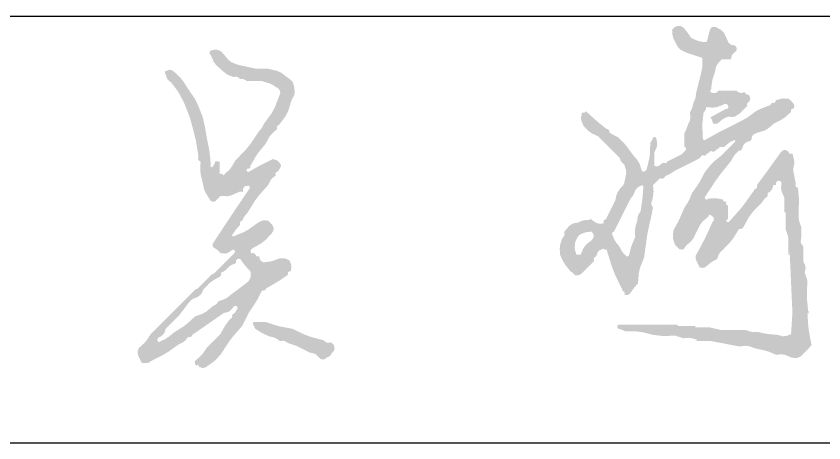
# Model space of a CAD drawing. Extents: x 5205853 to 5320510, y -422737 to -363337.
# Drawn here: x 5303351 to 5304582, y -418137 to -417487 of the extents above; entities that cross this region are included whole.
import ezdxf

# ---------------------------------------------------------------- set-up
doc = ezdxf.new("R2010")
doc.units = 0
doc.header["$LTSCALE"] = 1000
doc.header["$MEASUREMENT"] = 0
doc.layers.get('0').update_dxf_attribs({"linetype": 'CONTINUOUS'})

msp = doc.modelspace()

# ---------------------------------------------------------------- hatches: boundary and pattern name
h = msp.add_hatch(color=256)
h.dxf.hatch_style = 1
h.paths.add_polyline_path([(5303740.8, -417734.7), (5303746.6, -417730), (5303746.1, -417727.3), (5303747.2, -417725.1), (5303749.7, -417723.8), (5303752.3, -417720.4), (5303753.4, -417718.4), (5303754.9, -417714.4), (5303751.4, -417709.3), (5303748.4, -417707), (5303742.4, -417705), (5303727.2, -417712.5), (5303719.7, -417716.4), (5303704.9, -417724.8), (5303702.9, -417723.9), (5303702, -417721.7), (5303702.8, -417719.6), (5303705.5, -417719.9), (5303707.8, -417718.1), (5303708, -417715.4), (5303716, -417701.3), (5303720.6, -417694.5), (5303731, -417682.1), (5303736.5, -417671.9), (5303740.2, -417667.1), (5303748.7, -417659.2), (5303748.2, -417656.4), (5303749.3, -417654.2), (5303751.8, -417652.9), (5303761.7, -417639.4), (5303765.7, -417631.5), (5303770.6, -417615.4), (5303774.7, -417608), (5303775.6, -417603), (5303774.7, -417594.6), (5303773, -417588.8), (5303771.1, -417585.9), (5303766.4, -417582.1), (5303755.4, -417573.8), (5303748.6, -417570.6), (5303735.1, -417567.5), (5303728.1, -417567.5), (5303724.5, -417567.5), (5303717.4, -417567.5), (5303705.7, -417565.1), (5303699.9, -417563.8), (5303688.3, -417561.2), (5303679.2, -417557.5), (5303674.8, -417554.2), (5303668.5, -417546.7), (5303666, -417544.2), (5303664.7, -417542.9), (5303662.2, -417540.4), (5303657.2, -417538.4), (5303654, -417538.1), (5303648.7, -417539.4), (5303646.1, -417540.8), (5303645.6, -417544.5), (5303647.6, -417546.7), (5303652.2, -417557), (5303655.9, -417562), (5303664.3, -417569.6), (5303670.6, -417574.9), (5303674.3, -417577), (5303682, -417580), (5303686.3, -417579.4), (5303689.1, -417580.3), (5303692.4, -417583.1), (5303696.8, -417583.2), (5303699.2, -417583.9), (5303702.8, -417586.3), (5303712, -417586.3), (5303716.6, -417586.3), (5303725.8, -417586.3), (5303736.3, -417589.4), (5303741.5, -417591.8), (5303750.8, -417597.7), (5303753.2, -417601.6), (5303753.5, -417604.9), (5303751.8, -417609.2), (5303744.9, -417626.9), (5303740.2, -417635.5), (5303728.9, -417650.9), (5303726.2, -417656.2), (5303724.5, -417658.8), (5303720.6, -417663.4), (5303708, -417682.1), (5303700.8, -417690.9), (5303685.1, -417707.1), (5303679.1, -417717.3), (5303675.2, -417722.1), (5303666.4, -417730), (5303665.4, -417728), (5303663.3, -417727.1), (5303661.2, -417728), (5303661.2, -417720.5), (5303661.2, -417716.7), (5303661.2, -417709.2), (5303658.7, -417708.7), (5303657.4, -417708.5), (5303654.9, -417708.2), (5303653.3, -417712.1), (5303652.2, -417714.1), (5303649.7, -417717.5), (5303647.9, -417717.1), (5303646.8, -417715.1), (5303647.6, -417713.4), (5303646.8, -417705), (5303646.4, -417700.9), (5303645.5, -417692.5), (5303643.9, -417684.2), (5303643, -417680), (5303641.4, -417671.7), (5303639.3, -417659.1), (5303638, -417652.8), (5303635.1, -417640.4), (5303627.8, -417622.1), (5303623.2, -417613.1), (5303612.2, -417596.7), (5303605.1, -417585.8), (5303600.8, -417580.6), (5303591.4, -417571.7), (5303587.4, -417569.3), (5303584.2, -417569), (5303579.9, -417570.6), (5303578, -417571.6), (5303577.5, -417574.2), (5303578.9, -417575.8), (5303580.5, -417581.6), (5303582.5, -417584.6), (5303587.2, -417588.3), (5303596.2, -417600.1), (5303600.2, -417606.4), (5303607, -417619.6), (5303613.8, -417636.7), (5303616.8, -417645.5), (5303621.6, -417663.4), (5303622.8, -417668.4), (5303623.4, -417670.9), (5303624.7, -417675.9), (5303626.4, -417685.9), (5303627.2, -417690.9), (5303628.9, -417700.9), (5303628, -417704.3), (5303629.1, -417707.1), (5303632, -417709.2), (5303631.6, -417721.8), (5303632.2, -417728.2), (5303635.1, -417740.5), (5303637.4, -417751), (5303639.6, -417756.4), (5303645.5, -417765.5), (5303647.3, -417768.7), (5303650.2, -417770.1), (5303653.9, -417769.6), (5303657.2, -417766.3), (5303658.9, -417764.6), (5303662.2, -417761.3), (5303672.8, -417761.6), (5303678.6, -417760.5), (5303688.3, -417756.1), (5303691.4, -417754.9), (5303693.2, -417754.7), (5303696.6, -417755), (5303696.5, -417750), (5303699.9, -417746.2), (5303704.9, -417745.7), (5303706.8, -417746.6), (5303707.3, -417749.3), (5303706, -417750.9), (5303684.1, -417783.2), (5303673.2, -417799.5), (5303651.8, -417832.1), (5303650.1, -417835.7), (5303651.4, -417839.7), (5303654.9, -417841.5), (5303658.4, -417844.2), (5303660.1, -417845.7), (5303663.2, -417848.8), (5303670.2, -417848.9), (5303674.2, -417847.6), (5303679.9, -417843.6), (5303681.5, -417843), (5303682.9, -417843.4), (5303684.1, -417844.6), (5303684.5, -417846.3), (5303684.2, -417847.5), (5303683, -417848.8), (5303671, -417860.9), (5303664.9, -417866.9), (5303652.8, -417879), (5303651.2, -417879.9), (5303650.3, -417880.3), (5303648.7, -417881.1), (5303640.3, -417889.4), (5303636.2, -417893.6), (5303627.8, -417902), (5303626.2, -417902.8), (5303625.3, -417903.2), (5303623.7, -417904), (5303596.6, -417931.1), (5303583, -417944.7), (5303555.9, -417971.8), (5303550, -417981), (5303546.3, -417985.3), (5303538.2, -417992.6), (5303536.2, -417997.2), (5303536, -418000.2), (5303537.2, -418005.1), (5303539.3, -418009.2), (5303540.3, -418011.3), (5303542.4, -418015.5), (5303549.2, -418016), (5303553.2, -418015), (5303559.1, -418011.4), (5303575.6, -418003), (5303583.6, -417998.1), (5303598.6, -417987.4), (5303605.3, -417984.1), (5303608.5, -417981.6), (5303613.2, -417975.9), (5303616, -417976.4), (5303618.2, -417975.3), (5303619.5, -417972.8), (5303638.7, -417959.5), (5303648.3, -417952.8), (5303667.4, -417939.5), (5303673.4, -417938.2), (5303676.6, -417936.5), (5303681, -417932.2), (5303681.9, -417929.9), (5303683.8, -417928.8), (5303686.2, -417929), (5303688.1, -417930), (5303688.6, -417932.6), (5303687.2, -417934.2), (5303685.1, -417938.1), (5303683.5, -417939.9), (5303679.9, -417942.6), (5303680.4, -417945.3), (5303679.3, -417947.6), (5303676.8, -417948.8), (5303670.3, -417957.6), (5303667.4, -417962.2), (5303662.2, -417971.8), (5303653.9, -417980.1), (5303649.7, -417984.3), (5303641.4, -417992.6), (5303635.4, -418001.4), (5303631.7, -418005.5), (5303623.7, -418012.4), (5303623.2, -418015.4), (5303623.7, -418017.4), (5303625.7, -418019.7), (5303627.3, -418018.7), (5303629.7, -418019.9), (5303629.9, -418021.8), (5303635.2, -418023.3), (5303638.9, -418022.7), (5303643.5, -418019.7), (5303652.1, -418013.5), (5303656.1, -418009.9), (5303663.2, -418002), (5303674.9, -417984), (5303681.4, -417975.3), (5303695.5, -417959.3), (5303699.7, -417950.9), (5303701.8, -417946.8), (5303706, -417938.4), (5303714.7, -417925.6), (5303718.7, -417918.9), (5303725.8, -417905.1), (5303728.5, -417905.6), (5303730.7, -417904.4), (5303732, -417902), (5303745.7, -417894.2), (5303752.4, -417890.1), (5303765.4, -417881.1), (5303765, -417878.5), (5303766.9, -417876.2), (5303769.5, -417875.9), (5303770.6, -417869.3), (5303770.1, -417865.4), (5303767.4, -417859.2), (5303762, -417856.8), (5303758.8, -417856.1), (5303752.9, -417856.1), (5303743.2, -417859.8), (5303738.1, -417861.1), (5303727.8, -417862.4), (5303724, -417860.1), (5303722.2, -417857.4), (5303721.6, -417853), (5303718.8, -417853.5), (5303716.6, -417852.3), (5303715.3, -417849.9), (5303713.3, -417848.4), (5303711.5, -417848.1), (5303709.1, -417848.8), (5303708.2, -417845.4), (5303709.3, -417842.5), (5303712.2, -417840.5), (5303724.6, -417833.3), (5303730.4, -417828.8), (5303740.3, -417818.6), (5303743.1, -417813.9), (5303743.4, -417810.1), (5303741.4, -417805.1), (5303738.9, -417802.6), (5303737.6, -417801.3), (5303735.1, -417798.8), (5303728.8, -417798.3), (5303725.2, -417799.1), (5303719.5, -417801.9), (5303705.6, -417812), (5303697.9, -417816.3), (5303682, -417822.8), (5303680.7, -417822.4), (5303680.1, -417820.7), (5303681, -417819.6), (5303685.2, -417813.5), (5303687.5, -417810.6), (5303692.4, -417805.1), (5303691.9, -417802.3), (5303693.1, -417800.1), (5303695.5, -417798.8), (5303698.3, -417793.4), (5303700, -417790.9), (5303703.9, -417786.3), (5303714.9, -417768.6), (5303721.2, -417760.1), (5303735.1, -417744.6), (5303738.3, -417737.9)])
h.paths.add_polyline_path([(5303689.8, -417856.9), (5303692.4, -417857.1), (5303698.1, -417865.1), (5303701.3, -417868.9), (5303708, -417875.9), (5303708.7, -417882.2), (5303708, -417885.9), (5303704.9, -417891.5), (5303695, -417899.1), (5303690, -417902.9), (5303679.9, -417910.3), (5303672.5, -417916.2), (5303668.1, -417918.6), (5303659.1, -417921.7), (5303656.6, -417925.4), (5303654.7, -417927.1), (5303650.7, -417929), (5303641.2, -417937.1), (5303635.4, -417940.5), (5303623.7, -417944.7), (5303612.1, -417955.4), (5303605.7, -417960.2), (5303592.4, -417968.6), (5303583.2, -417976), (5303578.1, -417979.2), (5303567.4, -417984.3), (5303567.5, -417983.3), (5303567.2, -417982.6), (5303566.4, -417982.2), (5303566.3, -417979.2), (5303567.7, -417977.1), (5303570.5, -417975.9), (5303575.2, -417972.2), (5303577.2, -417969.2), (5303578.9, -417963.4), (5303587.2, -417955.1), (5303591.4, -417950.9), (5303599.7, -417942.6), (5303605.2, -417935.5), (5303607.9, -417932), (5303613.2, -417924.9), (5303617.6, -417919.9), (5303620.6, -417917.9), (5303626.8, -417915.5), (5303631.6, -417912.1), (5303633.8, -417909.5), (5303636.2, -417904), (5303644.9, -417894.7), (5303650.1, -417890.6), (5303661.2, -417884.2), (5303663, -417882.3), (5303663.5, -417880.6), (5303663.2, -417878), (5303665.8, -417876.9), (5303667.1, -417876.3), (5303669.5, -417874.9), (5303675.2, -417869.1), (5303678.7, -417866.6), (5303686.2, -417863.4), (5303686.2, -417861.7), (5303686.2, -417860.9), (5303686.2, -417859.2), (5303688.1, -417857.4)], flags=16)
h.paths.add_polyline_path([(5303790.1, -417972.2), (5303771.6, -417963.4), (5303755.1, -417960.5), (5303746.9, -417958.3), (5303731, -417953), (5303723.9, -417953), (5303720.3, -417953), (5303713.3, -417953), (5303712, -417954.2), (5303711.6, -417955.6), (5303712.2, -417957.2), (5303713.6, -417959.6), (5303714.2, -417960.9), (5303715.3, -417963.4), (5303723.3, -417968.6), (5303727.5, -417971), (5303736.2, -417974.9), (5303743.3, -417976.5), (5303746.9, -417978), (5303752.9, -417982.2), (5303758, -417981.8), (5303761, -417982.6), (5303765.4, -417985.3), (5303770.4, -417987), (5303772.9, -417987.8), (5303777.9, -417989.5), (5303786.2, -417993.6), (5303790.4, -417995.7), (5303798.7, -417999.9), (5303804.7, -418001), (5303808, -418002.8), (5303812.2, -418007.2), (5303813.1, -418008), (5303813.5, -418008.4), (5303814.3, -418009.3), (5303818.4, -418010.4), (5303821.4, -418009.8), (5303824.7, -418007.2), (5303828.2, -418005.6), (5303829.9, -418004.1), (5303832, -418000.9), (5303835.4, -417997), (5303836.3, -417993.5), (5303835.2, -417988.4), (5303833.5, -417986.8), (5303832.7, -417985.9), (5303831, -417984.3), (5303826.3, -417985), (5303823.2, -417984.2), (5303819.5, -417981.1), (5303799.8, -417975.8)])
h.paths.add_polyline_path([(5304559.8, -417969.4), (5304558.5, -417959.8), (5304557.2, -417940.5), (5304558.8, -417939.9), (5304559.4, -417937.6), (5304558.2, -417936.3), (5304556.5, -417918.1), (5304556.3, -417908.8), (5304557.2, -417890.5), (5304555.5, -417885.5), (5304554.7, -417883), (5304553, -417878), (5304554.4, -417871.4), (5304553.9, -417867.4), (5304550.9, -417861.3), (5304550.9, -417852.1), (5304550.9, -417847.6), (5304550.9, -417838.4), (5304549.3, -417835.9), (5304548.4, -417834.6), (5304546.8, -417832.1), (5304547.9, -417823), (5304548.1, -417818.4), (5304547.8, -417809.2), (5304544.6, -417799.6), (5304543.7, -417794.4), (5304543.7, -417784.2), (5304544.3, -417770.1), (5304544.1, -417762.9), (5304542.6, -417748.8), (5304540, -417747.8), (5304538.7, -417745.2), (5304539.5, -417742.5), (5304537.8, -417734.2), (5304537, -417730), (5304535.3, -417721.7), (5304537.2, -417711.9), (5304536.9, -417706.4), (5304534.3, -417696.7), (5304531.5, -417697.2), (5304529.3, -417696.1), (5304528, -417693.6), (5304524.1, -417691.2), (5304520.1, -417691.6), (5304516.6, -417694.6), (5304502.2, -417714.7), (5304494.9, -417724.8), (5304480.1, -417744.6), (5304480.6, -417747.4), (5304479.5, -417749.6), (5304477, -417750.9), (5304462.3, -417771.8), (5304454.4, -417781.8), (5304437.4, -417800.9), (5304436.1, -417800.9), (5304435.5, -417800.9), (5304434.3, -417800.9), (5304433.3, -417799.3), (5304434.5, -417796.9), (5304436.3, -417796.7), (5304436.3, -417788.4), (5304436.3, -417784.2), (5304436.3, -417775.9), (5304433.9, -417775), (5304432.8, -417771.8), (5304434.3, -417769.6), (5304431.5, -417770.1), (5304429.3, -417769), (5304428, -417766.5), (5304419, -417764.9), (5304414.2, -417764.6), (5304405.1, -417765.5), (5304405, -417766.4), (5304403.8, -417767), (5304403, -417766.5), (5304401.1, -417765.5), (5304400.6, -417762.9), (5304402, -417761.3), (5304416.4, -417739.3), (5304424.1, -417728.7), (5304440.5, -417708.2), (5304444.4, -417701.5), (5304446.8, -417698.3), (5304452, -417692.5), (5304454.2, -417692.4), (5304455.5, -417691.9), (5304457.2, -417690.4), (5304459.2, -417684.5), (5304461.4, -417681.5), (5304466.6, -417677.9), (5304468.8, -417677.8), (5304470, -417677.3), (5304471.8, -417675.9), (5304472.6, -417670.8), (5304474.6, -417668), (5304479.1, -417665.4), (5304490.9, -417662), (5304496.8, -417658.8), (5304506.1, -417650.9), (5304517.4, -417645.2), (5304522.8, -417641.6), (5304532.2, -417633.1), (5304531.9, -417630.5), (5304533.7, -417628.2), (5304536.4, -417627.9), (5304537.3, -417624.2), (5304536.7, -417621.5), (5304534.3, -417618.6), (5304532.2, -417616.5), (5304531.2, -417615.4), (5304529.1, -417613.3), (5304521.1, -417612.7), (5304516.9, -417613.2), (5304509.3, -417615.4), (5304508.4, -417617.1), (5304508, -417617.9), (5304507.2, -417619.6), (5304504.4, -417619.1), (5304502.2, -417620.2), (5304500.9, -417622.7), (5304485.4, -417628.6), (5304477.8, -417632.7), (5304464.5, -417642.5), (5304447.5, -417651.4), (5304438.9, -417655.8), (5304421.8, -417664.4), (5304414.3, -417668.6), (5304410.5, -417670.7), (5304403, -417674.8), (5304401.4, -417676.2), (5304398.7, -417675.7), (5304397.8, -417673.8), (5304397, -417658), (5304397.2, -417649.9), (5304398.8, -417634.2), (5304401.3, -417631.4), (5304402.3, -417629.5), (5304403, -417625.8), (5304413, -417626.7), (5304418.5, -417626), (5304428, -417622.7), (5304430.7, -417620.8), (5304434.2, -417621.2), (5304436.3, -417623.8), (5304436.7, -417626.4), (5304434.8, -417628.7), (5304432.2, -417629), (5304423, -417634), (5304418.4, -417636.5), (5304409.3, -417641.5), (5304411.4, -417645), (5304412.2, -417646.9), (5304413.4, -417650.9), (5304417.7, -417651.4), (5304420.6, -417650.6), (5304423.8, -417647.7), (5304428.3, -417644.1), (5304431, -417642.6), (5304436.3, -417640.4), (5304443.2, -417640.9), (5304447.2, -417639.9), (5304453, -417636.3), (5304458.2, -417631.5), (5304460.7, -417629), (5304465.5, -417623.8), (5304465, -417621), (5304466.1, -417618.8), (5304468.6, -417617.5), (5304470, -417613.6), (5304469.7, -417610.7), (5304467.6, -417607.1), (5304464.6, -417606.6), (5304462.9, -417605.5), (5304461.3, -417602.9), (5304456.5, -417604.4), (5304452.9, -417603.8), (5304448.8, -417600.8), (5304438, -417600.8), (5304432.6, -417600.8), (5304421.8, -417600.8), (5304418.5, -417603.8), (5304415.6, -417604.6), (5304411.3, -417604), (5304409.4, -417603), (5304408.9, -417600.4), (5304410.3, -417598.8), (5304411.7, -417587.7), (5304412.9, -417582.2), (5304416.5, -417571.7), (5304417.4, -417565.9), (5304418.5, -417562.9), (5304421.8, -417558.1), (5304423.8, -417556), (5304424.9, -417555), (5304427, -417552.9), (5304432.4, -417552.9), (5304435.1, -417552.9), (5304440.5, -417552.9), (5304442.1, -417547.1), (5304444.1, -417544.1), (5304448.8, -417540.4), (5304449.5, -417537), (5304448.9, -417534.7), (5304446.8, -417532.1), (5304440.4, -417530.5), (5304436.9, -417527.6), (5304434.3, -417521.7), (5304430.1, -417512.9), (5304426.1, -417508.6), (5304417.6, -417503.9), (5304413.3, -417503.5), (5304410, -417505.3), (5304408.2, -417509.2), (5304406.5, -417515.8), (5304405.7, -417519.2), (5304404, -417525.8), (5304402.1, -417526.6), (5304401, -417526.8), (5304398.8, -417526.9), (5304391.1, -417525.2), (5304387.3, -417523.9), (5304380.1, -417520.6), (5304375.7, -417514.2), (5304373.4, -417511.1), (5304368.6, -417505), (5304363.9, -417502.3), (5304360.1, -417502), (5304355.1, -417503.9), (5304353.4, -417505.6), (5304352.6, -417506.4), (5304350.9, -417508.1), (5304351.5, -417516.3), (5304352.6, -417520.5), (5304356.1, -417527.9), (5304360.4, -417535.3), (5304364, -417538.8), (5304371.7, -417542.5), (5304381.7, -417545.9), (5304386.7, -417547.6), (5304396.7, -417550.8), (5304397.1, -417560.9), (5304396.7, -417566), (5304394.7, -417575.8), (5304391.7, -417587.5), (5304390.2, -417593.3), (5304387.4, -417605), (5304386.7, -417611), (5304385.8, -417614.1), (5304383.2, -417619.6), (5304381.9, -417625.7), (5304380.8, -417628.7), (5304378, -417634.2), (5304378.8, -417641.7), (5304378.1, -417646), (5304374.9, -417652.9), (5304373.2, -417658.1), (5304372.1, -417660.6), (5304369.7, -417665.4), (5304369.7, -417673.8), (5304369.7, -417677.9), (5304369.7, -417686.3), (5304371.9, -417687.5), (5304372.4, -417690.7), (5304370.7, -417692.5), (5304368.6, -417694.6), (5304367.6, -417695.7), (5304365.5, -417697.7), (5304357.2, -417701.9), (5304353, -417704), (5304344.7, -417708.2), (5304343.4, -417708.9), (5304342.8, -417709.8), (5304342.6, -417711.3), (5304338.3, -417710.7), (5304335.4, -417711.5), (5304332.1, -417714.4), (5304329.1, -417715.9), (5304327.1, -417716.1), (5304323.8, -417715.4), (5304323.8, -417707.1), (5304323.8, -417702.9), (5304323.8, -417694.6), (5304327.5, -417687), (5304328.2, -417682.1), (5304326.9, -417673.8), (5304326, -417671.9), (5304323.3, -417671.3), (5304321.7, -417672.7), (5304320.5, -417675.9), (5304319.7, -417677.4), (5304317.6, -417680), (5304317.2, -417696), (5304316.1, -417704.1), (5304312.4, -417719.6), (5304310.8, -417722.6), (5304308.4, -417724), (5304305.1, -417723.8), (5304301.3, -417712.4), (5304298.2, -417706.8), (5304290.5, -417697.7), (5304282.5, -417686.7), (5304278.1, -417681.4), (5304268.6, -417671.7), (5304263, -417669.1), (5304260.3, -417667.6), (5304255, -417664.4), (5304255.3, -417661.7), (5304253.5, -417659.5), (5304250.9, -417659.2), (5304238, -417648.8), (5304231.8, -417643.3), (5304219.6, -417632.1), (5304217.8, -417634), (5304216, -417634.5), (5304213.4, -417634.2), (5304212, -417642), (5304212.5, -417646.6), (5304215.5, -417654), (5304223.3, -417662.2), (5304228.2, -417665.7), (5304238.4, -417670.6), (5304251.3, -417683.6), (5304257.8, -417690), (5304270.7, -417702.9), (5304272.5, -417707.7), (5304274.2, -417710), (5304278, -417713.4), (5304280.7, -417722.1), (5304280.9, -417727.3), (5304279, -417736.3), (5304277.7, -417742.3), (5304276, -417745.5), (5304271.7, -417749.8), (5304267.6, -417756.3), (5304266, -417760.1), (5304264.4, -417767.5), (5304258.6, -417779.2), (5304255.7, -417785), (5304249.8, -417796.7), (5304247.3, -417798), (5304246.2, -417800.2), (5304246.7, -417803), (5304239.9, -417803.5), (5304235.9, -417802.5), (5304230, -417798.8), (5304228.2, -417797), (5304226.1, -417796.7), (5304223.8, -417797.8), (5304216.9, -417798.2), (5304213.4, -417799.1), (5304207.1, -417801.9), (5304201.4, -417802.7), (5304198.4, -417803.9), (5304193.6, -417807.1), (5304190.9, -417810.6), (5304189.4, -417812.3), (5304186.3, -417815.5), (5304186.9, -417819.8), (5304186, -417822.6), (5304183.2, -417825.9), (5304180.3, -417835.6), (5304179.6, -417840.8), (5304180, -417850.9), (5304185.2, -417861.5), (5304188.4, -417866.6), (5304195.7, -417875.9), (5304198.9, -417878), (5304200.4, -417879.3), (5304203, -417882.2), (5304207.3, -417882.3), (5304209.8, -417881.5), (5304213.4, -417879), (5304220.9, -417871.5), (5304224.6, -417867.8), (5304232.1, -417860.3), (5304231.4, -417857.2), (5304232.5, -417854.6), (5304235.3, -417853), (5304237.4, -417846.9), (5304240.6, -417843.7), (5304246.7, -417841.5), (5304247.8, -417842.8), (5304249.3, -417843.2), (5304250.9, -417842.6), (5304259, -417868.7), (5304264, -417881.5), (5304275.9, -417906.1), (5304277.9, -417907.1), (5304278.8, -417909.2), (5304278, -417911.3), (5304281.7, -417912.3), (5304284.4, -417911.7), (5304287.3, -417909.2), (5304291.5, -417903.1), (5304293.8, -417900.1), (5304298.8, -417894.7), (5304300.2, -417878.4), (5304302.1, -417870.2), (5304308.2, -417855.1), (5304309.9, -417842.6), (5304310.8, -417836.3), (5304312.4, -417823.8), (5304314, -417815.5), (5304314.9, -417811.3), (5304316.5, -417803), (5304317.4, -417799.6), (5304317.8, -417798), (5304318.6, -417794.6), (5304319.9, -417788.4), (5304320.5, -417785.3), (5304321.7, -417779), (5304319.4, -417775), (5304319.1, -417771.9), (5304320.7, -417767.5), (5304322.3, -417758.5), (5304322.6, -417753.8), (5304321.7, -417744.6), (5304325.9, -417740.5), (5304328, -417738.4), (5304332.1, -417734.2), (5304335.6, -417735.1), (5304338.5, -417734), (5304340.5, -417731.1), (5304346.6, -417728.2), (5304349.5, -417726.5), (5304355.1, -417722.7), (5304368.4, -417716.1), (5304375.1, -417712.7), (5304388.4, -417706.1), (5304392.3, -417703.9), (5304394.1, -417702.3), (5304396.7, -417698.8), (5304399.6, -417699.8), (5304402.1, -417699.1), (5304404, -417696.7), (5304406.5, -417695.6), (5304407.6, -417694.6), (5304409.3, -417692.5), (5304412.8, -417693.9), (5304416, -417693.2), (5304418.6, -417690.4), (5304421, -417689.3), (5304422.2, -417688.4), (5304423.8, -417686.3), (5304428.1, -417686.9), (5304431, -417686), (5304434.3, -417683.2), (5304438.7, -417679.4), (5304441.3, -417677.9), (5304446.8, -417675.9), (5304447.2, -417677.5), (5304446.9, -417678.7), (5304445.7, -417680), (5304437.8, -417687.9), (5304433.8, -417691.9), (5304425.9, -417699.8), (5304414.8, -417708.6), (5304409.7, -417713.7), (5304400.9, -417724.8), (5304393.8, -417738.2), (5304389.8, -417744.7), (5304381.1, -417757.1), (5304377.4, -417766.3), (5304375, -417770.7), (5304369.7, -417779), (5304363.6, -417793.1), (5304360.3, -417800), (5304353, -417813.4), (5304352.1, -417822.1), (5304352.5, -417826.8), (5304355.1, -417835.3), (5304358, -417838.2), (5304359.4, -417839.6), (5304362.4, -417842.6), (5304366.6, -417842.9), (5304369.8, -417841.2), (5304371.7, -417837.4), (5304380, -417830.1), (5304383.6, -417825.4), (5304388.4, -417815.5), (5304393.6, -417805.1), (5304397.4, -417800.2), (5304406.1, -417792.6), (5304406.9, -417790.6), (5304409.8, -417790), (5304411.3, -417791.5), (5304414.2, -417793.9), (5304414.7, -417797.9), (5304412.4, -417800.9), (5304404.2, -417819.1), (5304399.8, -417828.1), (5304390.5, -417845.7), (5304387, -417851.9), (5304386.7, -417856.9), (5304389.5, -417863.4), (5304390.9, -417865.8), (5304391.5, -417867.1), (5304392.6, -417869.7), (5304397.1, -417870.9), (5304400.3, -417870.3), (5304404, -417867.6), (5304409.9, -417862.9), (5304413.1, -417860.7), (5304419.7, -417857.1), (5304421.9, -417850.6), (5304424, -417847.3), (5304429, -417842.6), (5304439.9, -417831.1), (5304444.8, -417824.7), (5304453, -417811.3), (5304455.6, -417811.6), (5304457.3, -417811), (5304459.3, -417809.2), (5304468.4, -417792.8), (5304474.2, -417785.1), (5304487.4, -417771.7), (5304490.5, -417767.1), (5304492.5, -417764.9), (5304496.8, -417761.3), (5304496.3, -417758.5), (5304497.4, -417756.3), (5304499.9, -417755), (5304502.9, -417751.5), (5304504.1, -417749.2), (5304505.1, -417744.6), (5304506.8, -417744.6), (5304507.6, -417744.6), (5304509.3, -417744.6), (5304509, -417742), (5304509.5, -417740.3), (5304511.4, -417738.4), (5304514, -417738.1), (5304515.7, -417738.6), (5304517.6, -417740.5), (5304517, -417749.8), (5304518, -417754.9), (5304521.8, -417763.4), (5304521.8, -417772.5), (5304521.8, -417777.1), (5304521.8, -417786.3), (5304522.6, -417786.3), (5304523, -417786.3), (5304523.9, -417786.3), (5304523.9, -417796.3), (5304523.9, -417801.3), (5304523.9, -417811.3), (5304525.5, -417816.3), (5304526.4, -417818.8), (5304528, -417823.8), (5304528, -417834.6), (5304528, -417840.1), (5304528, -417850.9), (5304529.9, -417850.7), (5304530.3, -417849.9), (5304530.1, -417846.7), (5304531.1, -417848.3), (5304530.3, -417849.9), (5304530.5, -417855.9), (5304530.7, -417860.5), (5304531.2, -417869.7), (5304532.4, -417897.2), (5304533, -417910.9), (5304534.3, -417938.4), (5304533.5, -417951.8), (5304533.1, -417958.4), (5304532.2, -417971.8), (5304524.4, -417974.7), (5304519.4, -417974.9), (5304511.4, -417972.8), (5304499.6, -417971.8), (5304493.7, -417971), (5304482.2, -417968.6), (5304474.6, -417968.6), (5304470.6, -417968), (5304463.4, -417965.5), (5304448.4, -417965.5), (5304440.9, -417965.5), (5304425.9, -417965.5), (5304418.4, -417963.8), (5304414.7, -417963), (5304407.2, -417961.3), (5304398.8, -417961.3), (5304394.7, -417961.3), (5304386.3, -417961.3), (5304386.3, -417960.5), (5304386.3, -417960.1), (5304386.3, -417959.3), (5304375.5, -417959.3), (5304370.1, -417959.3), (5304359.2, -417959.3), (5304359.2, -417958.4), (5304359.2, -417958), (5304359.2, -417957.2), (5304323.4, -417957.2), (5304305.5, -417957.2), (5304269.6, -417957.2), (5304267.6, -417958.7), (5304267.1, -417961.4), (5304268.6, -417963.4), (5304273.3, -417964.7), (5304275.6, -417965.6), (5304280.1, -417967.6), (5304296.9, -417967.7), (5304305.4, -417968.7), (5304321.7, -417972.8), (5304335, -417974.4), (5304341.8, -417974.6), (5304355.1, -417973.8), (5304360.1, -417975.5), (5304362.6, -417976.3), (5304367.6, -417978), (5304375.9, -417977.3), (5304380.4, -417977.8), (5304388.4, -417980.1), (5304388.4, -417980.9), (5304388.4, -417981.3), (5304388.4, -417982.2), (5304396.7, -417982.2), (5304400.9, -417982.2), (5304409.3, -417982.2), (5304426.8, -417985.4), (5304435.5, -417987.1), (5304453, -417990.5), (5304463, -417989.5), (5304468.6, -417990.2), (5304478, -417993.6), (5304490.8, -417996.2), (5304497.2, -417998.1), (5304509.3, -418003), (5304518.6, -418002.5), (5304523.7, -418003.4), (5304532.2, -418007.2), (5304538.4, -418008.3), (5304542.1, -418007.8), (5304547.8, -418005.1), (5304554.3, -417998.6), (5304557.4, -417995.3), (5304563.5, -417988.4)])
h.paths.add_polyline_path([(5304284.6, -417852.7), (5304282.9, -417853.5), (5304281.1, -417853), (5304276.1, -417847.8), (5304273.9, -417844.8), (5304270.7, -417838.4), (5304265.7, -417832.3), (5304263.5, -417828.9), (5304260.3, -417821.7), (5304259.1, -417819.4), (5304260, -417816.6), (5304262.3, -417815.5), (5304272.3, -417795.5), (5304277.3, -417785.5), (5304287.3, -417765.5), (5304291, -417761), (5304292.5, -417758.3), (5304294.6, -417753), (5304297.2, -417749.3), (5304299, -417747.7), (5304303, -417745.7), (5304304.6, -417745.1), (5304306, -417745.4), (5304307.1, -417746.7), (5304306, -417761.8), (5304305.1, -417769.3), (5304303, -417784.2), (5304299.6, -417789.4), (5304298.4, -417792.6), (5304297.8, -417798.8), (5304294.9, -417808.5), (5304294.2, -417813.7), (5304294.6, -417823.8), (5304290.1, -417834.3), (5304288.2, -417839.8), (5304285.3, -417850.9)], flags=16)
h.paths.add_polyline_path([(5304231.4, -417823.6), (5304229, -417828), (5304219.9, -417835.2), (5304216, -417840.3), (5304211.3, -417850.9), (5304208.8, -417850.9), (5304207.5, -417850.9), (5304205, -417850.9), (5304202.9, -417843.7), (5304202.4, -417839.7), (5304203, -417832.1), (5304205, -417827.3), (5304206.3, -417825), (5304209.2, -417820.7), (5304216.3, -417817.5), (5304220.2, -417816.4), (5304228, -417815.5), (5304231.1, -417819.4)], flags=16)

# ---------------------------------------------------------------- linework, layer by layer
for p, q in [((5301509.6, -417487.3), (5319509.6, -417487.3)), ((5301509.6, -418137.3), (5307009.6, -418137.3))]:
    msp.add_line(p, q)

doc.saveas('drawing.dxf')
